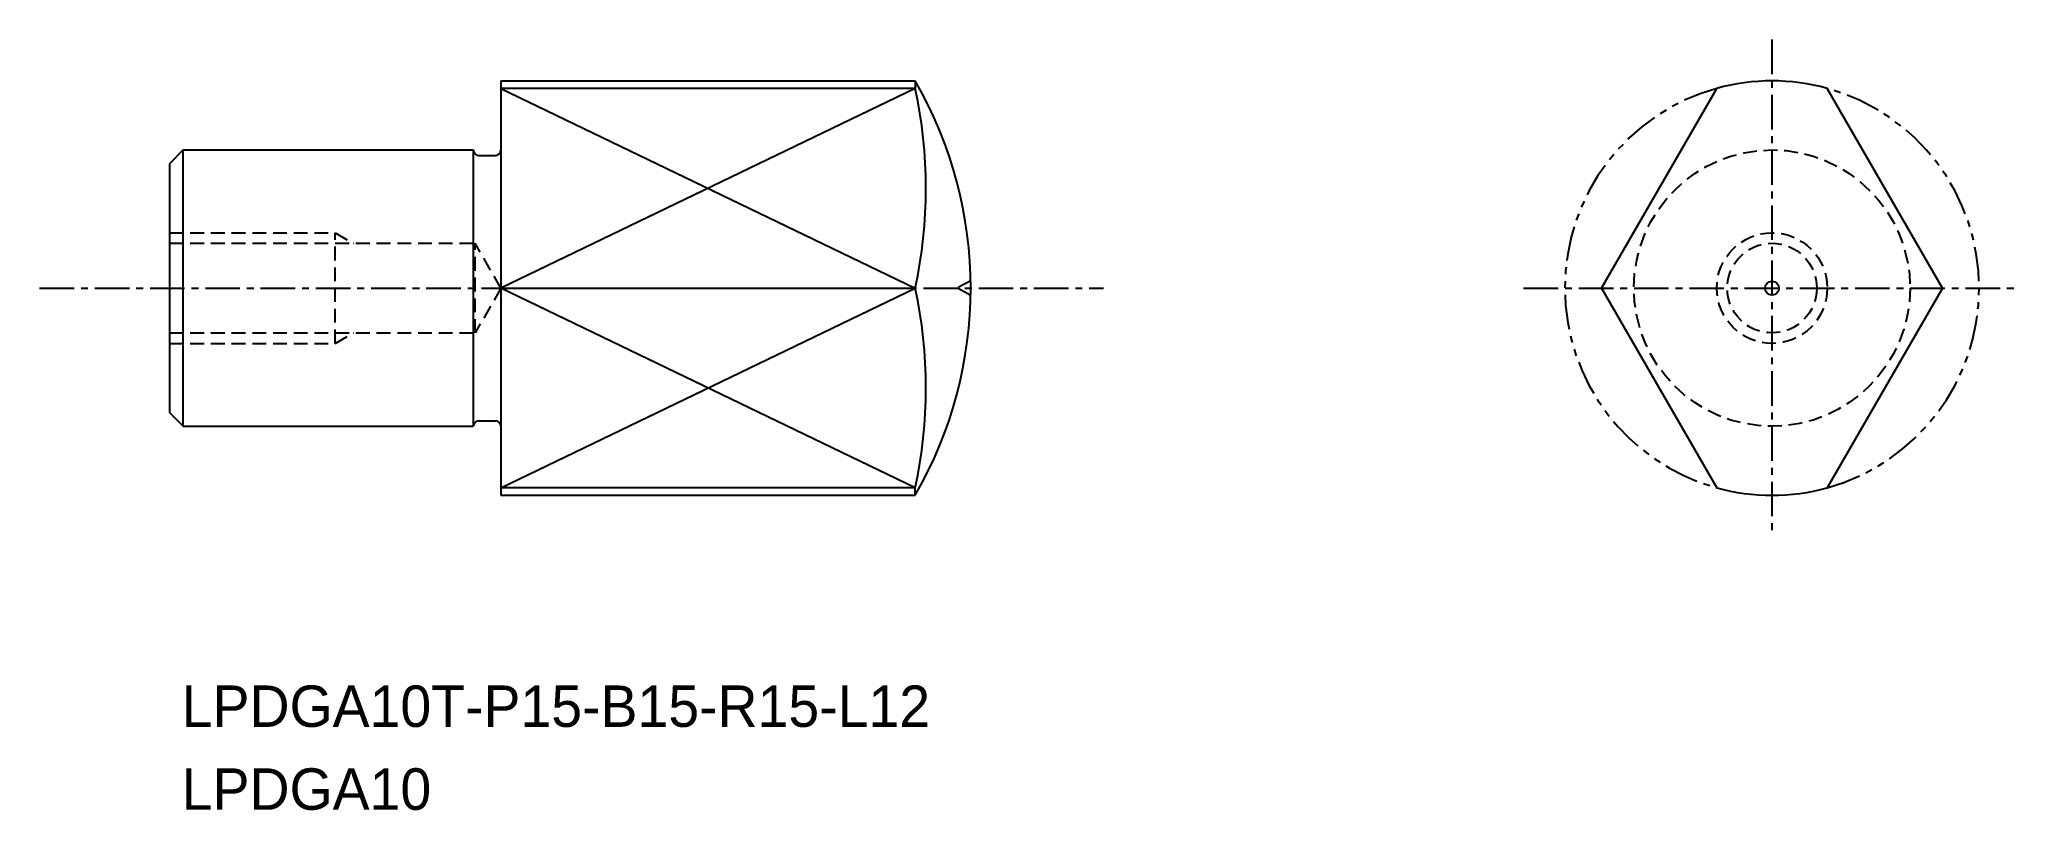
# Model space of a CAD drawing. Extents: x -1587.3 to -1515.6, y -547.6 to -519.7.
import ezdxf

# ---------------------------------------------------------------- set-up
doc = ezdxf.new("R2010")
doc.units = 0
for name, pattern in [('CENTER', [2, 1.25, -0.25, 0.25, -0.25]), ('DASHED', [0.75, 0.5, -0.25]), ('PHANTOM', [2.5, 1.25, -0.25, 0.25, -0.25, 0.25, -0.25])]:
    doc.linetypes.add(name, pattern=pattern)
doc.layers.get('0').update_dxf_attribs({"linetype": 'CONTINUOUS'})
doc.layers.add('CENTER', color=1, linetype='CENTER')

msp = doc.modelspace()

# ---------------------------------------------------------------- linework, layer by layer
at = {"color": 7, "linetype": 'CONTINUOUS'}
for p, q in [((-1570.597, -521.198), (-1555.597, -521.198)), ((-1570.597, -521.198), (-1570.597, -536.198)), ((-1555.597, -521.198), (-1555.597, -521.469)), ((-1555.597, -521.469), (-1570.597, -521.469)), ((-1530.751, -528.698), (-1526.578, -521.469)), ((-1518.404, -528.698), (-1522.578, -521.469)), ((-1582.097, -523.698), (-1582.597, -524.198)), ((-1582.597, -524.198), (-1582.597, -533.198)), ((-1582.097, -533.698), (-1582.097, -523.698)), ((-1582.097, -523.698), (-1571.597, -523.698)), ((-1571.597, -523.698), (-1571.597, -533.698)), ((-1571.397, -523.898), (-1570.797, -523.898)), ((-1570.597, -528.698), (-1555.597, -528.698)), ((-1530.751, -528.698), (-1526.578, -535.926)), ((-1518.404, -528.698), (-1522.578, -535.926)), ((-1582.597, -533.198), (-1582.097, -533.698)), ((-1571.397, -533.498), (-1570.797, -533.498)), ((-1582.097, -533.698), (-1571.597, -533.698)), ((-1555.597, -535.926), (-1570.597, -535.926)), ((-1570.597, -536.198), (-1555.597, -536.198)), ((-1555.597, -536.198), (-1555.597, -535.926))]:
    msp.add_line(p, q, dxfattribs=at)
at = {"color": 3, "linetype": 'CONTINUOUS'}
for p, q in [((-1570.597, -521.469), (-1555.597, -528.698)), ((-1555.597, -521.469), (-1570.597, -528.698)), ((-1555.597, -535.926), (-1570.597, -528.698)), ((-1570.597, -535.926), (-1555.597, -528.698))]:
    msp.add_line(p, q, dxfattribs=at)
at = {"color": 3, "linetype": 'DASHED'}
for p, q in [((-1582.597, -526.698), (-1576.597, -526.698)), ((-1582.597, -527.077), (-1571.533, -527.077)), ((-1576.597, -526.698), (-1575.941, -527.077)), ((-1576.597, -530.698), (-1576.597, -526.698)), ((-1570.597, -528.698), (-1571.533, -527.077)), ((-1571.533, -530.319), (-1571.533, -527.077)), ((-1553.604, -528.446), (-1554.086, -528.698)), ((-1570.597, -528.698), (-1571.533, -530.319)), ((-1553.604, -528.95), (-1554.086, -528.698)), ((-1582.597, -530.319), (-1571.533, -530.319)), ((-1576.597, -530.698), (-1575.941, -530.319)), ((-1582.597, -530.698), (-1576.597, -530.698))]:
    msp.add_line(p, q, dxfattribs=at)
for radius in [5, 2, 1.621]:
    msp.add_circle((-1524.578, -528.698), radius, dxfattribs=at)
at = {"color": 7, "linetype": 'CONTINUOUS'}
msp.add_circle((-1524.578, -528.698), 0.252, dxfattribs=at)
for centre, radius, start, end in [((-1568.588, -528.698), 15, 330, 30), ((-1524.578, -528.698), 7.5, 74.53399, 105.46601), ((-1572.382, -525.083), 17.169, 347.8479, 12.1521), ((-1571.397, -523.698), 0.2, 180, 270), ((-1570.797, -523.698), 0.2, 270, 0), ((-1572.382, -532.312), 17.169, 347.8479, 12.1521), ((-1571.397, -533.698), 0.2, 90, 180), ((-1570.797, -533.698), 0.2, 0, 90), ((-1524.578, -528.698), 7.5, 254.53399, 285.46601)]:
    msp.add_arc(centre, radius, start, end, dxfattribs=at)
at = {"color": 3, "linetype": 'PHANTOM'}
for start, end in [(105.46601, 254.53399), (285.46601, 74.53399)]:
    msp.add_arc((-1524.578, -528.698), 7.5, start, end, dxfattribs=at)
at = {"layer": 'CENTER', "color": 1, "linetype": 'CENTER'}
for p, q in [((-1524.578, -519.705), (-1524.578, -537.69)), ((-1587.299, -528.698), (-1548.78, -528.698)), ((-1533.57, -528.698), (-1515.585, -528.698))]:
    msp.add_line(p, q, dxfattribs=at)

# ---------------------------------------------------------------- texts
at = {"color": 7, "linetype": 'CONTINUOUS'}
for s, p in [('LPDGA10T-P15-B15-R15-L12', (-1582.152, -544.58)), ('LPDGA10', (-1582.152, -547.58))]:
    msp.add_text(s, height=1.5, dxfattribs=at).set_placement(p)

doc.saveas('drawing.dxf')
